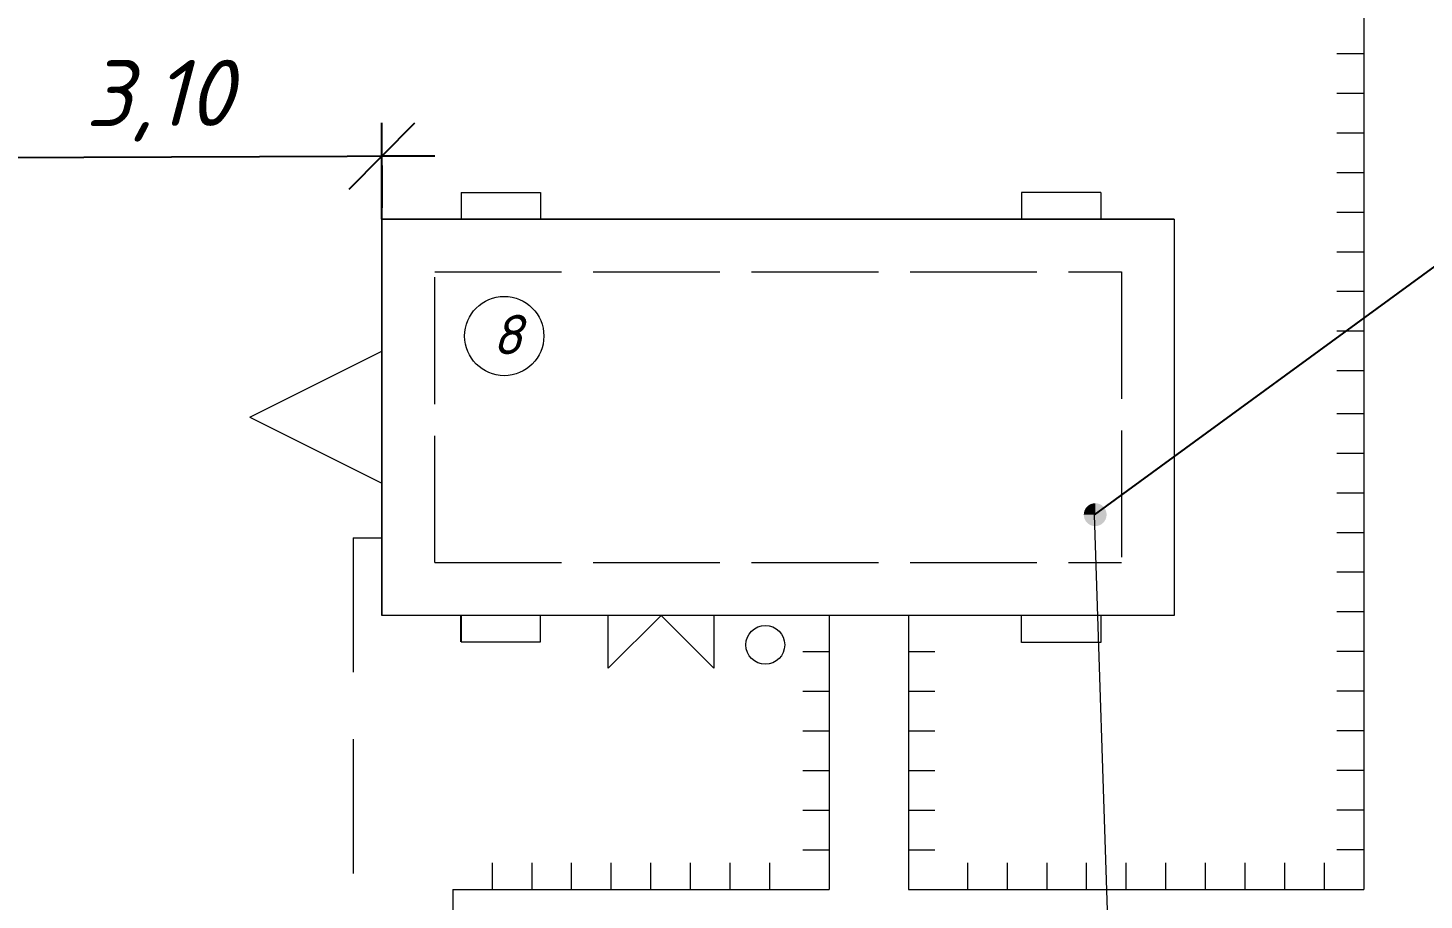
# Model space of a CAD drawing. Header units: millimetres. Extents: x 27137 to 30937, y -4667 to -569.
# Drawn here: x 28944.8 to 28997.7, y -2898.7 to -2865.7 of the extents above; entities that cross this region are included whole.
import ezdxf

# ---------------------------------------------------------------- set-up
doc = ezdxf.new("R2010")
doc.units = ezdxf.units.MM
doc.header["$LTSCALE"] = 0.4
doc.linetypes.add('ACAD_ISO02W100', pattern=[15, 12, -3])
doc.linetypes.add('штриховаяX2', pattern=[38.1, 25.4, -12.7])
doc.styles.add('Isocpeur', font='isocpeui.ttf', dxfattribs={"height": 2.5})
doc.styles.get("Standard").update_dxf_attribs({"font": 'isocpeui.ttf', "height": 2.5})
doc.dimstyles.new('06', dxfattribs={"dimtxt": 2.5, "dimasz": 2.5, "dimexe": 1.25, "dimexo": 0.625, "dimtad": 1, "dimdec": 0, "dimlfac": 200, "dimtxsty": 'Standard', "dimblk": 'OBLIQUE', "dimcen": 2.5, "dimdle": 2, "dimadec": 0, "dimazin": 0, "dimtfac": 1, "dimtdec": 0, "dimtmove": 0, "dimatfit": 3, "dimldrblk": 'OBLIQUE', "dimfxl": 1, "dimarcsym": 0})

# ---------------------------------------------------------------- blocks, each defined once
blk = doc.blocks.new('_Oblique')
at = {"color": 0, "linetype": 'ByBlock', "lineweight": -2}
blk.add_line((-0.5, -0.5), (0.5, 0.5), dxfattribs=at)
blk = doc.blocks.new('*D602')
at = {"color": 0, "lineweight": -2, "transparency": 16777216}
for p, q in [((28941.344, -2872.598), (28941.33, -2869.381)), ((28958.211, -2872.525), (28958.197, -2869.308)), ((28939.336, -2870.64), (28960.202, -2870.549))]:
    blk.add_line(p, q, dxfattribs=at)
at = {"layer": 'Defpoints', "color": 0, "transparency": 16777216}
for p in [(28958.202, -2870.558), (28941.347, -2873.223), (28958.214, -2873.15)]:
    blk.add_point(p, dxfattribs=at)
at = {"color": 0, "lineweight": -2, "transparency": 16777216, "xscale": 2.5, "yscale": 2.5, "zscale": 2.5}
for p, rotation in [((28941.336, -2870.631), 180.2483274446658), ((28958.202, -2870.558), 0.248327444665778)]:
    blk.add_blockref('_Oblique', p, dxfattribs=dict(at, rotation=rotation))
at = {"color": 0, "lineweight": 15, "transparency": 16777216, "insert": (28949.76, -2868.469), "char_height": 2.5, "attachment_point": 5, "rotation": 0.2483, "style": 'Isocpeur'}
blk.add_mtext('3,{\\fISOCPEUR|b0|i1|c204|p34;1}0', dxfattribs=at)

msp = doc.modelspace()

# ---------------------------------------------------------------- hatches: boundary and pattern name
at = {"lineweight": 15}
h = msp.add_hatch(color=256, dxfattribs=at)
h.dxf.hatch_style = 1
h.paths.add_polyline_path([(28984.7794, -2884.1352), (28985.212, -2884.1352), (28985.6445, -2884.1352, -1)])
h.paths.add_polyline_path([(28985.212, -2883.7027, -0.4142136), (28985.6445, -2884.1352), (28985.212, -2884.1352)])
h = msp.add_hatch(color=256, dxfattribs=at)
h.dxf.hatch_style = 1
h.paths.add_polyline_path([(28985.212, -2883.7027), (28985.212, -2884.1352), (28984.7794, -2884.1352, -0.4142136)])

# ---------------------------------------------------------------- linework, layer by layer
for p, q in [((28995.3882, -2862.0701), (28995.3882, -2898.3179)), ((28995.3588, -2866.694), (28994.3588, -2866.694)), ((28995.3588, -2866.694), (28994.3588, -2866.694)), ((28995.3588, -2866.694), (28994.3588, -2866.694)), ((28995.3588, -2866.694), (28994.3588, -2866.694)), ((28995.3588, -2866.694), (28994.3588, -2866.694)), ((28995.3588, -2866.694), (28994.3588, -2866.694)), ((28995.3588, -2866.694), (28994.3588, -2866.694)), ((28995.3588, -2866.694), (28994.3588, -2866.694)), ((28995.3588, -2866.694), (28994.3588, -2866.694)), ((28995.3588, -2866.694), (28994.3588, -2866.694)), ((28995.3588, -2866.694), (28994.3588, -2866.694)), ((28995.3588, -2866.694), (28994.3588, -2866.694)), ((28995.3588, -2866.694), (28994.3588, -2866.694)), ((28995.3588, -2866.694), (28994.3588, -2866.694)), ((28995.3588, -2866.694), (28994.3588, -2866.694)), ((28995.3588, -2866.694), (28994.3588, -2866.694)), ((28995.3588, -2866.694), (28994.3588, -2866.694)), ((28995.3588, -2868.194), (28994.3588, -2868.194)), ((28995.3588, -2868.194), (28994.3588, -2868.194)), ((28995.3588, -2868.194), (28994.3588, -2868.194)), ((28995.3588, -2868.194), (28994.3588, -2868.194)), ((28995.3588, -2868.194), (28994.3588, -2868.194)), ((28995.3588, -2868.194), (28994.3588, -2868.194)), ((28995.3588, -2868.194), (28994.3588, -2868.194)), ((28995.3588, -2868.194), (28994.3588, -2868.194)), ((28995.3588, -2868.194), (28994.3588, -2868.194)), ((28995.3588, -2868.194), (28994.3588, -2868.194)), ((28995.3588, -2868.194), (28994.3588, -2868.194)), ((28995.3588, -2869.694), (28994.3588, -2869.694)), ((28995.3588, -2869.694), (28994.3588, -2869.694)), ((28995.3588, -2869.694), (28994.3588, -2869.694)), ((28995.3588, -2869.694), (28994.3588, -2869.694)), ((28995.3588, -2869.694), (28994.3588, -2869.694)), ((28995.3588, -2869.694), (28994.3588, -2869.694)), ((28995.3588, -2869.694), (28994.3588, -2869.694)), ((28995.3588, -2869.694), (28994.3588, -2869.694)), ((28995.3588, -2869.694), (28994.3588, -2869.694)), ((28995.3588, -2869.694), (28994.3588, -2869.694)), ((28995.3588, -2869.694), (28994.3588, -2869.694)), ((28995.3588, -2869.694), (28994.3588, -2869.694)), ((28995.3588, -2869.694), (28994.3588, -2869.694)), ((28995.3588, -2871.194), (28994.3588, -2871.194)), ((28995.3588, -2871.194), (28994.3588, -2871.194)), ((28995.3588, -2871.194), (28994.3588, -2871.194)), ((28995.3588, -2871.194), (28994.3588, -2871.194)), ((28995.3588, -2871.194), (28994.3588, -2871.194)), ((28995.3588, -2871.194), (28994.3588, -2871.194)), ((28995.3588, -2871.194), (28994.3588, -2871.194)), ((28995.3588, -2871.194), (28994.3588, -2871.194)), ((28995.3588, -2871.194), (28994.3588, -2871.194)), ((28995.3588, -2871.194), (28994.3588, -2871.194)), ((28995.3588, -2871.194), (28994.3588, -2871.194)), ((28995.3588, -2871.194), (28994.3588, -2871.194)), ((28995.3588, -2871.194), (28994.3588, -2871.194)), ((28995.3588, -2871.194), (28994.3588, -2871.194)), ((28995.3588, -2871.194), (28994.3588, -2871.194)), ((28995.3588, -2871.194), (28994.3588, -2871.194)), ((28995.3588, -2871.194), (28994.3588, -2871.194)), ((28961.2023, -2871.9465), (28964.2023, -2871.9465)), ((28961.2023, -2871.9465), (28961.2023, -2872.9465)), ((28964.2023, -2871.9465), (28964.2023, -2872.9465)), ((28985.4258, -2871.9465), (28982.4258, -2871.9465)), ((28982.4258, -2871.9465), (28982.4258, -2872.9465)), ((28985.4258, -2871.9465), (28985.4258, -2872.9465)), ((28995.3588, -2872.694), (28994.3588, -2872.694)), ((28995.3588, -2872.694), (28994.3588, -2872.694)), ((28995.3588, -2872.694), (28994.3588, -2872.694)), ((28995.3588, -2872.694), (28994.3588, -2872.694)), ((28995.3588, -2872.694), (28994.3588, -2872.694)), ((28995.3588, -2872.694), (28994.3588, -2872.694)), ((28995.3588, -2872.694), (28994.3588, -2872.694)), ((28995.3588, -2872.694), (28994.3588, -2872.694)), ((28995.3588, -2872.694), (28994.3588, -2872.694)), ((28995.3588, -2872.694), (28994.3588, -2872.694)), ((28995.3588, -2872.694), (28994.3588, -2872.694)), ((28995.3588, -2872.694), (28994.3588, -2872.694)), ((28995.3588, -2872.694), (28994.3588, -2872.694)), ((28995.3588, -2872.694), (28994.3588, -2872.694)), ((28995.3588, -2872.694), (28994.3588, -2872.694)), ((28995.3588, -2872.694), (28994.3588, -2872.694)), ((28995.3588, -2872.694), (28994.3588, -2872.694)), ((28995.3588, -2872.694), (28994.3588, -2872.694)), ((28995.3588, -2872.694), (28994.3588, -2872.694)), ((28995.3588, -2872.694), (28994.3588, -2872.694)), ((28995.3588, -2872.694), (28994.3588, -2872.694)), ((28995.3588, -2872.694), (28994.3588, -2872.694)), ((28995.3588, -2872.694), (28994.3588, -2872.694)), ((28995.3588, -2872.694), (28994.3588, -2872.694)), ((28958.2023, -2887.9465), (28958.2023, -2872.9465)), ((28988.2023, -2872.9465), (28958.2023, -2872.9465)), ((28958.2023, -2872.9465), (28958.2023, -2887.9465)), ((28958.2023, -2872.9465), (28988.2023, -2872.9465)), ((28958.2023, -2887.9465), (28958.2023, -2872.9465)), ((28988.2023, -2872.9465), (28988.2023, -2887.9465)), ((28995.3588, -2874.194), (28994.3588, -2874.194)), ((28995.3588, -2874.194), (28994.3588, -2874.194)), ((28995.3588, -2874.194), (28994.3588, -2874.194)), ((28995.3588, -2874.194), (28994.3588, -2874.194)), ((28995.3588, -2874.194), (28994.3588, -2874.194)), ((28995.3588, -2874.194), (28994.3588, -2874.194)), ((28995.3588, -2874.194), (28994.3588, -2874.194)), ((28995.3588, -2874.194), (28994.3588, -2874.194)), ((28995.3588, -2874.194), (28994.3588, -2874.194)), ((28995.3588, -2874.194), (28994.3588, -2874.194)), ((28995.3588, -2874.194), (28994.3588, -2874.194)), ((28995.3588, -2874.194), (28994.3588, -2874.194)), ((28995.3588, -2874.194), (28994.3588, -2874.194)), ((28995.3588, -2874.194), (28994.3588, -2874.194)), ((28995.3588, -2874.194), (28994.3588, -2874.194)), ((28995.3588, -2874.194), (28994.3588, -2874.194)), ((28995.3588, -2874.194), (28994.3588, -2874.194)), ((28995.3588, -2875.694), (28994.3588, -2875.694)), ((28995.3588, -2875.694), (28994.3588, -2875.694)), ((28995.3588, -2875.694), (28994.3588, -2875.694)), ((28995.3588, -2875.694), (28994.3588, -2875.694)), ((28995.3588, -2875.694), (28994.3588, -2875.694)), ((28995.3588, -2875.694), (28994.3588, -2875.694)), ((28995.3588, -2875.694), (28994.3588, -2875.694)), ((28995.3588, -2875.694), (28994.3588, -2875.694)), ((28995.3588, -2875.694), (28994.3588, -2875.694)), ((28995.3588, -2875.694), (28994.3588, -2875.694)), ((28995.3588, -2875.694), (28994.3588, -2875.694)), ((28995.3588, -2877.194), (28994.3588, -2877.194)), ((28995.3588, -2877.194), (28994.3588, -2877.194)), ((28995.3588, -2877.194), (28994.3588, -2877.194)), ((28995.3588, -2877.194), (28994.3588, -2877.194)), ((28995.3588, -2877.194), (28994.3588, -2877.194)), ((28995.3588, -2877.194), (28994.3588, -2877.194)), ((28995.3588, -2877.194), (28994.3588, -2877.194)), ((28995.3588, -2877.194), (28994.3588, -2877.194)), ((28995.3588, -2877.194), (28994.3588, -2877.194)), ((28995.3588, -2877.194), (28994.3588, -2877.194)), ((28995.3588, -2877.194), (28994.3588, -2877.194)), ((28995.3588, -2877.194), (28994.3588, -2877.194)), ((28995.3588, -2877.194), (28994.3588, -2877.194)), ((28995.3588, -2877.194), (28994.3588, -2877.194)), ((28995.3588, -2877.194), (28994.3588, -2877.194)), ((28995.3588, -2877.194), (28994.3588, -2877.194)), ((28995.3588, -2877.194), (28994.3588, -2877.194)), ((28995.3588, -2877.194), (28994.3588, -2877.194)), ((28995.3588, -2877.194), (28994.3588, -2877.194)), ((28995.3588, -2877.194), (28994.3588, -2877.194)), ((28995.3588, -2877.194), (28994.3588, -2877.194)), ((28953.2023, -2880.4465), (28958.2023, -2877.9465)), ((28995.3588, -2878.694), (28994.3588, -2878.694)), ((28995.3588, -2878.694), (28994.3588, -2878.694)), ((28995.3588, -2878.694), (28994.3588, -2878.694)), ((28995.3588, -2878.694), (28994.3588, -2878.694)), ((28995.3588, -2878.694), (28994.3588, -2878.694)), ((28995.3588, -2878.694), (28994.3588, -2878.694)), ((28995.3588, -2878.694), (28994.3588, -2878.694)), ((28995.3588, -2878.694), (28994.3588, -2878.694)), ((28995.3588, -2878.694), (28994.3588, -2878.694)), ((28995.3588, -2878.694), (28994.3588, -2878.694)), ((28995.3588, -2878.694), (28994.3588, -2878.694)), ((28995.3588, -2878.694), (28994.3588, -2878.694)), ((28995.3588, -2878.694), (28994.3588, -2878.694)), ((28995.3588, -2878.694), (28994.3588, -2878.694)), ((28995.3588, -2878.694), (28994.3588, -2878.694)), ((28995.3588, -2878.694), (28994.3588, -2878.694)), ((28995.3588, -2878.694), (28994.3588, -2878.694)), ((28995.3588, -2878.694), (28994.3588, -2878.694)), ((28995.3588, -2878.694), (28994.3588, -2878.694)), ((28995.3588, -2878.694), (28994.3588, -2878.694)), ((28995.3588, -2878.694), (28994.3588, -2878.694)), ((28995.3588, -2878.694), (28994.3588, -2878.694)), ((28995.3588, -2878.694), (28994.3588, -2878.694)), ((28995.3588, -2878.694), (28994.3588, -2878.694)), ((28995.3588, -2878.694), (28994.3588, -2878.694)), ((28995.3588, -2878.694), (28994.3588, -2878.694)), ((28995.3588, -2878.694), (28994.3588, -2878.694)), ((28995.3588, -2878.694), (28994.3588, -2878.694)), ((28995.3588, -2878.694), (28994.3588, -2878.694)), ((28995.3588, -2878.694), (28994.3588, -2878.694)), ((28995.3588, -2878.694), (28994.3588, -2878.694)), ((28995.3588, -2878.694), (28994.3588, -2878.694)), ((28995.3588, -2878.694), (28994.3588, -2878.694)), ((28995.3588, -2878.694), (28994.3588, -2878.694)), ((28995.3588, -2878.694), (28994.3588, -2878.694)), ((28995.3588, -2878.694), (28994.3588, -2878.694)), ((28995.3588, -2878.694), (28994.3588, -2878.694)), ((28995.3588, -2878.694), (28994.3588, -2878.694)), ((28995.3588, -2878.694), (28994.3588, -2878.694)), ((28995.3588, -2878.694), (28994.3588, -2878.694)), ((28995.3588, -2878.694), (28994.3588, -2878.694)), ((28995.3588, -2878.694), (28994.3588, -2878.694)), ((28995.3588, -2878.694), (28994.3588, -2878.694)), ((28995.3588, -2878.694), (28994.3588, -2878.694)), ((28995.3588, -2878.694), (28994.3588, -2878.694)), ((28995.3588, -2878.694), (28994.3588, -2878.694)), ((28995.3588, -2878.694), (28994.3588, -2878.694)), ((28995.3588, -2878.694), (28994.3588, -2878.694)), ((28995.3588, -2878.694), (28994.3588, -2878.694)), ((28995.3588, -2878.694), (28994.3588, -2878.694)), ((28995.3588, -2878.694), (28994.3588, -2878.694)), ((28995.3588, -2878.694), (28994.3588, -2878.694)), ((28995.3588, -2878.694), (28994.3588, -2878.694)), ((28995.3588, -2878.694), (28994.3588, -2878.694)), ((28995.3588, -2878.694), (28994.3588, -2878.694)), ((28995.3588, -2878.694), (28994.3588, -2878.694)), ((28995.3588, -2878.694), (28994.3588, -2878.694)), ((28995.3588, -2878.694), (28994.3588, -2878.694)), ((28995.3588, -2878.694), (28994.3588, -2878.694)), ((28995.3588, -2878.694), (28994.3588, -2878.694)), ((28995.3588, -2878.694), (28994.3588, -2878.694)), ((28995.3588, -2878.694), (28994.3588, -2878.694)), ((28995.3588, -2878.694), (28994.3588, -2878.694)), ((28995.3588, -2878.694), (28994.3588, -2878.694)), ((28995.3588, -2878.694), (28994.3588, -2878.694)), ((28995.3588, -2878.694), (28994.3588, -2878.694)), ((28995.3588, -2878.694), (28994.3588, -2878.694)), ((28953.2023, -2880.4465), (28958.2023, -2882.9465)), ((28995.3588, -2880.3179), (28994.3588, -2880.3179)), ((28995.3588, -2880.3179), (28994.3588, -2880.3179)), ((28995.3588, -2880.3179), (28994.3588, -2880.3179)), ((28995.3588, -2880.3179), (28994.3588, -2880.3179)), ((28995.3588, -2880.3179), (28994.3588, -2880.3179)), ((28995.3588, -2880.3179), (28994.3588, -2880.3179)), ((28995.3588, -2880.3179), (28994.3588, -2880.3179)), ((28995.3588, -2880.3179), (28994.3588, -2880.3179)), ((28995.3588, -2880.3179), (28994.3588, -2880.3179)), ((28995.3588, -2880.3179), (28994.3588, -2880.3179)), ((28995.3588, -2880.3179), (28994.3588, -2880.3179)), ((28995.3588, -2880.3179), (28994.3588, -2880.3179)), ((28995.3588, -2880.3179), (28994.3588, -2880.3179)), ((28995.3588, -2880.3179), (28994.3588, -2880.3179)), ((28995.3588, -2880.3179), (28994.3588, -2880.3179)), ((28995.3588, -2880.3179), (28994.3588, -2880.3179)), ((28995.3588, -2880.3179), (28994.3588, -2880.3179)), ((28995.3588, -2880.3179), (28994.3588, -2880.3179)), ((28995.3588, -2880.3179), (28994.3588, -2880.3179)), ((28995.3588, -2880.3179), (28994.3588, -2880.3179)), ((28995.3588, -2880.3179), (28994.3588, -2880.3179)), ((28995.3588, -2880.3179), (28994.3588, -2880.3179)), ((28995.3588, -2880.3179), (28994.3588, -2880.3179)), ((28995.3588, -2880.3179), (28994.3588, -2880.3179)), ((28995.3588, -2880.3179), (28994.3588, -2880.3179)), ((28995.3588, -2881.8179), (28994.3588, -2881.8179)), ((28995.3588, -2881.8179), (28994.3588, -2881.8179)), ((28995.3588, -2881.8179), (28994.3588, -2881.8179)), ((28995.3588, -2881.8179), (28994.3588, -2881.8179)), ((28995.3588, -2881.8179), (28994.3588, -2881.8179)), ((28995.3588, -2881.8179), (28994.3588, -2881.8179)), ((28995.3588, -2881.8179), (28994.3588, -2881.8179)), ((28995.3588, -2881.8179), (28994.3588, -2881.8179)), ((28995.3588, -2881.8179), (28994.3588, -2881.8179)), ((28995.3588, -2881.8179), (28994.3588, -2881.8179)), ((28995.3588, -2881.8179), (28994.3588, -2881.8179)), ((28995.3588, -2881.8179), (28994.3588, -2881.8179)), ((28995.3588, -2881.8179), (28994.3588, -2881.8179)), ((28995.3588, -2881.8179), (28994.3588, -2881.8179)), ((28995.3588, -2881.8179), (28994.3588, -2881.8179)), ((28995.3588, -2881.8179), (28994.3588, -2881.8179)), ((28995.3588, -2881.8179), (28994.3588, -2881.8179)), ((28995.3588, -2883.3179), (28994.3588, -2883.3179)), ((28995.3588, -2883.3179), (28994.3588, -2883.3179)), ((28995.3588, -2883.3179), (28994.3588, -2883.3179)), ((28995.3588, -2883.3179), (28994.3588, -2883.3179)), ((28995.3588, -2883.3179), (28994.3588, -2883.3179)), ((28995.3588, -2883.3179), (28994.3588, -2883.3179)), ((28995.3588, -2883.3179), (28994.3588, -2883.3179)), ((28995.3588, -2883.3179), (28994.3588, -2883.3179)), ((28995.3588, -2883.3179), (28994.3588, -2883.3179)), ((28995.3588, -2883.3179), (28994.3588, -2883.3179)), ((28995.3588, -2883.3179), (28994.3588, -2883.3179)), ((28995.3588, -2884.8179), (28994.3588, -2884.8179)), ((28995.3588, -2884.8179), (28994.3588, -2884.8179)), ((28995.3588, -2884.8179), (28994.3588, -2884.8179)), ((28995.3588, -2884.8179), (28994.3588, -2884.8179)), ((28995.3588, -2884.8179), (28994.3588, -2884.8179)), ((28995.3588, -2884.8179), (28994.3588, -2884.8179)), ((28995.3588, -2884.8179), (28994.3588, -2884.8179)), ((28995.3588, -2884.8179), (28994.3588, -2884.8179)), ((28995.3588, -2884.8179), (28994.3588, -2884.8179)), ((28995.3588, -2884.8179), (28994.3588, -2884.8179)), ((28995.3588, -2884.8179), (28994.3588, -2884.8179)), ((28995.3588, -2884.8179), (28994.3588, -2884.8179)), ((28995.3588, -2884.8179), (28994.3588, -2884.8179)), ((28995.3588, -2886.3179), (28994.3588, -2886.3179)), ((28995.3588, -2886.3179), (28994.3588, -2886.3179)), ((28995.3588, -2886.3179), (28994.3588, -2886.3179)), ((28995.3588, -2886.3179), (28994.3588, -2886.3179)), ((28995.3588, -2886.3179), (28994.3588, -2886.3179)), ((28995.3588, -2886.3179), (28994.3588, -2886.3179)), ((28995.3588, -2886.3179), (28994.3588, -2886.3179)), ((28995.3588, -2886.3179), (28994.3588, -2886.3179)), ((28995.3588, -2886.3179), (28994.3588, -2886.3179)), ((28995.3588, -2886.3179), (28994.3588, -2886.3179)), ((28995.3588, -2886.3179), (28994.3588, -2886.3179)), ((28995.3588, -2886.3179), (28994.3588, -2886.3179)), ((28995.3588, -2886.3179), (28994.3588, -2886.3179)), ((28995.3588, -2886.3179), (28994.3588, -2886.3179)), ((28995.3588, -2886.3179), (28994.3588, -2886.3179)), ((28995.3588, -2886.3179), (28994.3588, -2886.3179)), ((28995.3588, -2886.3179), (28994.3588, -2886.3179)), ((28988.2023, -2887.9465), (28958.2023, -2887.9465)), ((28964.2023, -2888.9465), (28964.2023, -2887.9465)), ((28966.7765, -2889.9465), (28966.7765, -2887.9465)), ((28966.7765, -2889.9465), (28968.7765, -2887.9465)), ((28968.7765, -2887.9465), (28970.7765, -2889.9465)), ((28970.7765, -2887.9465), (28970.7765, -2889.9465)), ((28975.1382, -2887.9465), (28975.1382, -2898.3179)), ((28975.1382, -2887.9465), (28975.1382, -2898.3179)), ((28978.1382, -2887.9465), (28978.1382, -2898.3179)), ((28985.4258, -2887.9726), (28985.4258, -2888.9726)), ((28995.3588, -2887.8179), (28994.3588, -2887.8179)), ((28995.3588, -2887.8179), (28994.3588, -2887.8179)), ((28995.3588, -2887.8179), (28994.3588, -2887.8179)), ((28995.3588, -2887.8179), (28994.3588, -2887.8179)), ((28995.3588, -2887.8179), (28994.3588, -2887.8179)), ((28995.3588, -2887.8179), (28994.3588, -2887.8179)), ((28995.3588, -2887.8179), (28994.3588, -2887.8179)), ((28995.3588, -2887.8179), (28994.3588, -2887.8179)), ((28995.3588, -2887.8179), (28994.3588, -2887.8179)), ((28995.3588, -2887.8179), (28994.3588, -2887.8179)), ((28995.3588, -2887.8179), (28994.3588, -2887.8179)), ((28995.3588, -2887.8179), (28994.3588, -2887.8179)), ((28995.3588, -2887.8179), (28994.3588, -2887.8179)), ((28995.3588, -2887.8179), (28994.3588, -2887.8179)), ((28995.3588, -2887.8179), (28994.3588, -2887.8179)), ((28995.3588, -2887.8179), (28994.3588, -2887.8179)), ((28995.3588, -2887.8179), (28994.3588, -2887.8179)), ((28995.3588, -2887.8179), (28994.3588, -2887.8179)), ((28995.3588, -2887.8179), (28994.3588, -2887.8179)), ((28995.3588, -2887.8179), (28994.3588, -2887.8179)), ((28995.3588, -2887.8179), (28994.3588, -2887.8179)), ((28995.3588, -2887.8179), (28994.3588, -2887.8179)), ((28995.3588, -2887.8179), (28994.3588, -2887.8179)), ((28995.3588, -2887.8179), (28994.3588, -2887.8179)), ((28961.2023, -2888.9465), (28964.2023, -2888.9465)), ((28985.4258, -2888.9726), (28982.4258, -2888.9726)), ((28974.1382, -2889.3179), (28975.1382, -2889.3179)), ((28974.1382, -2889.3179), (28975.1382, -2889.3179)), ((28978.1382, -2889.3179), (28979.1382, -2889.3179)), ((28978.1382, -2889.3179), (28979.1382, -2889.3179)), ((28995.3588, -2889.3179), (28994.3588, -2889.3179)), ((28995.3588, -2889.3179), (28994.3588, -2889.3179)), ((28995.3588, -2889.3179), (28994.3588, -2889.3179)), ((28995.3588, -2889.3179), (28994.3588, -2889.3179)), ((28995.3588, -2889.3179), (28994.3588, -2889.3179)), ((28995.3588, -2889.3179), (28994.3588, -2889.3179)), ((28995.3588, -2889.3179), (28994.3588, -2889.3179)), ((28995.3588, -2889.3179), (28994.3588, -2889.3179)), ((28995.3588, -2889.3179), (28994.3588, -2889.3179)), ((28995.3588, -2889.3179), (28994.3588, -2889.3179)), ((28995.3588, -2889.3179), (28994.3588, -2889.3179)), ((28995.3588, -2889.3179), (28994.3588, -2889.3179)), ((28995.3588, -2889.3179), (28994.3588, -2889.3179)), ((28995.3588, -2889.3179), (28994.3588, -2889.3179)), ((28995.3588, -2889.3179), (28994.3588, -2889.3179)), ((28995.3588, -2889.3179), (28994.3588, -2889.3179)), ((28995.3588, -2889.3179), (28994.3588, -2889.3179)), ((28974.1382, -2890.8179), (28975.1382, -2890.8179)), ((28974.1382, -2890.8179), (28975.1382, -2890.8179)), ((28978.1382, -2890.8179), (28979.1382, -2890.8179)), ((28978.1382, -2890.8179), (28979.1382, -2890.8179)), ((28995.3588, -2890.8179), (28994.3588, -2890.8179)), ((28995.3588, -2890.8179), (28994.3588, -2890.8179)), ((28995.3588, -2890.8179), (28994.3588, -2890.8179)), ((28995.3588, -2890.8179), (28994.3588, -2890.8179)), ((28995.3588, -2890.8179), (28994.3588, -2890.8179)), ((28995.3588, -2890.8179), (28994.3588, -2890.8179)), ((28995.3588, -2890.8179), (28994.3588, -2890.8179)), ((28995.3588, -2890.8179), (28994.3588, -2890.8179)), ((28995.3588, -2890.8179), (28994.3588, -2890.8179)), ((28995.3588, -2890.8179), (28994.3588, -2890.8179)), ((28995.3588, -2890.8179), (28994.3588, -2890.8179)), ((28974.1382, -2892.3179), (28975.1382, -2892.3179)), ((28974.1382, -2892.3179), (28975.1382, -2892.3179)), ((28974.1382, -2892.3179), (28975.1382, -2892.3179)), ((28978.1382, -2892.3179), (28979.1382, -2892.3179)), ((28978.1382, -2892.3179), (28979.1382, -2892.3179)), ((28978.1382, -2892.3179), (28979.1382, -2892.3179)), ((28995.3588, -2892.3179), (28994.3588, -2892.3179)), ((28995.3588, -2892.3179), (28994.3588, -2892.3179)), ((28995.3588, -2892.3179), (28994.3588, -2892.3179)), ((28995.3588, -2892.3179), (28994.3588, -2892.3179)), ((28995.3588, -2892.3179), (28994.3588, -2892.3179)), ((28995.3588, -2892.3179), (28994.3588, -2892.3179)), ((28995.3588, -2892.3179), (28994.3588, -2892.3179)), ((28995.3588, -2892.3179), (28994.3588, -2892.3179)), ((28995.3588, -2892.3179), (28994.3588, -2892.3179)), ((28995.3588, -2892.3179), (28994.3588, -2892.3179)), ((28995.3588, -2892.3179), (28994.3588, -2892.3179)), ((28995.3588, -2892.3179), (28994.3588, -2892.3179)), ((28995.3588, -2892.3179), (28994.3588, -2892.3179)), ((28995.3588, -2892.3179), (28994.3588, -2892.3179)), ((28995.3588, -2892.3179), (28994.3588, -2892.3179)), ((28995.3588, -2892.3179), (28994.3588, -2892.3179)), ((28995.3588, -2892.3179), (28994.3588, -2892.3179)), ((28995.3588, -2892.3179), (28994.3588, -2892.3179)), ((28995.3588, -2892.3179), (28994.3588, -2892.3179)), ((28995.3588, -2892.3179), (28994.3588, -2892.3179)), ((28995.3588, -2892.3179), (28994.3588, -2892.3179)), ((28995.3588, -2892.3179), (28994.3588, -2892.3179)), ((28995.3588, -2892.3179), (28994.3588, -2892.3179)), ((28995.3588, -2892.3179), (28994.3588, -2892.3179)), ((28995.3588, -2892.3179), (28994.3588, -2892.3179)), ((28995.3588, -2892.3179), (28994.3588, -2892.3179)), ((28995.3588, -2892.3179), (28994.3588, -2892.3179)), ((28995.3588, -2892.3179), (28994.3588, -2892.3179)), ((28995.3588, -2892.3179), (28994.3588, -2892.3179)), ((28995.3588, -2892.3179), (28994.3588, -2892.3179)), ((28995.3588, -2892.3179), (28994.3588, -2892.3179)), ((28995.3588, -2892.3179), (28994.3588, -2892.3179)), ((28995.3588, -2892.3179), (28994.3588, -2892.3179)), ((28995.3588, -2892.3179), (28994.3588, -2892.3179)), ((28995.3588, -2892.3179), (28994.3588, -2892.3179)), ((28995.3588, -2892.3179), (28994.3588, -2892.3179)), ((28995.3588, -2892.3179), (28994.3588, -2892.3179)), ((28995.3588, -2892.3179), (28994.3588, -2892.3179)), ((28974.1382, -2893.8179), (28975.1382, -2893.8179)), ((28974.1382, -2893.8179), (28975.1382, -2893.8179)), ((28978.1382, -2893.8179), (28979.1382, -2893.8179)), ((28978.1382, -2893.8179), (28979.1382, -2893.8179)), ((28995.3588, -2893.8179), (28994.3588, -2893.8179)), ((28995.3588, -2893.8179), (28994.3588, -2893.8179)), ((28995.3588, -2893.8179), (28994.3588, -2893.8179)), ((28995.3588, -2893.8179), (28994.3588, -2893.8179)), ((28995.3588, -2893.8179), (28994.3588, -2893.8179)), ((28995.3588, -2893.8179), (28994.3588, -2893.8179)), ((28995.3588, -2893.8179), (28994.3588, -2893.8179)), ((28995.3588, -2893.8179), (28994.3588, -2893.8179)), ((28995.3588, -2893.8179), (28994.3588, -2893.8179)), ((28995.3588, -2893.8179), (28994.3588, -2893.8179)), ((28974.1382, -2895.3179), (28975.1382, -2895.3179)), ((28974.1382, -2895.3179), (28975.1382, -2895.3179)), ((28974.1382, -2895.3179), (28975.1382, -2895.3179)), ((28978.1382, -2895.3179), (28979.1382, -2895.3179)), ((28978.1382, -2895.3179), (28979.1382, -2895.3179)), ((28978.1382, -2895.3179), (28979.1382, -2895.3179)), ((28995.3588, -2895.3179), (28994.3588, -2895.3179)), ((28995.3588, -2895.3179), (28994.3588, -2895.3179)), ((28995.3588, -2895.3179), (28994.3588, -2895.3179)), ((28995.3588, -2895.3179), (28994.3588, -2895.3179)), ((28995.3588, -2895.3179), (28994.3588, -2895.3179)), ((28995.3588, -2895.3179), (28994.3588, -2895.3179)), ((28995.3588, -2895.3179), (28994.3588, -2895.3179)), ((28995.3588, -2895.3179), (28994.3588, -2895.3179)), ((28995.3588, -2895.3179), (28994.3588, -2895.3179)), ((28995.3588, -2895.3179), (28994.3588, -2895.3179)), ((28995.3588, -2895.3179), (28994.3588, -2895.3179)), ((28995.3588, -2895.3179), (28994.3588, -2895.3179)), ((28995.3588, -2895.3179), (28994.3588, -2895.3179)), ((28995.3588, -2895.3179), (28994.3588, -2895.3179)), ((28995.3588, -2895.3179), (28994.3588, -2895.3179)), ((28995.3588, -2895.3179), (28994.3588, -2895.3179)), ((28995.3588, -2895.3179), (28994.3588, -2895.3179)), ((28995.3588, -2895.3179), (28994.3588, -2895.3179)), ((28995.3588, -2895.3179), (28994.3588, -2895.3179)), ((28995.3588, -2895.3179), (28994.3588, -2895.3179)), ((28995.3588, -2895.3179), (28994.3588, -2895.3179)), ((28995.3588, -2895.3179), (28994.3588, -2895.3179)), ((28995.3588, -2895.3179), (28994.3588, -2895.3179)), ((28995.3588, -2895.3179), (28994.3588, -2895.3179)), ((28995.3588, -2895.3179), (28994.3588, -2895.3179)), ((28995.3588, -2895.3179), (28994.3588, -2895.3179)), ((28995.3588, -2895.3179), (28994.3588, -2895.3179)), ((28995.3588, -2895.3179), (28994.3588, -2895.3179)), ((28995.3588, -2895.3179), (28994.3588, -2895.3179)), ((28995.3588, -2895.3179), (28994.3588, -2895.3179)), ((28995.3588, -2895.3179), (28994.3588, -2895.3179)), ((28995.3588, -2895.3179), (28994.3588, -2895.3179)), ((28995.3588, -2895.3179), (28994.3588, -2895.3179)), ((28995.3588, -2895.3179), (28994.3588, -2895.3179)), ((28995.3588, -2895.3179), (28994.3588, -2895.3179)), ((28995.3588, -2895.3179), (28994.3588, -2895.3179)), ((28995.3588, -2895.3179), (28994.3588, -2895.3179)), ((28995.3588, -2895.3179), (28994.3588, -2895.3179)), ((28974.1382, -2896.8179), (28975.1382, -2896.8179)), ((28974.1382, -2896.8179), (28975.1382, -2896.8179)), ((28978.1382, -2896.8179), (28979.1382, -2896.8179)), ((28978.1382, -2896.8179), (28979.1382, -2896.8179)), ((28995.3588, -2896.8179), (28994.3588, -2896.8179)), ((28995.3588, -2896.8179), (28994.3588, -2896.8179)), ((28995.3588, -2896.8179), (28994.3588, -2896.8179)), ((28995.3588, -2896.8179), (28994.3588, -2896.8179)), ((28995.3588, -2896.8179), (28994.3588, -2896.8179)), ((28995.3588, -2896.8179), (28994.3588, -2896.8179)), ((28995.3588, -2896.8179), (28994.3588, -2896.8179)), ((28995.3588, -2896.8179), (28994.3588, -2896.8179)), ((28995.3588, -2896.8179), (28994.3588, -2896.8179)), ((28995.3588, -2896.8179), (28994.3588, -2896.8179)), ((28995.3588, -2896.8179), (28994.3588, -2896.8179)), ((28962.3882, -2898.3179), (28962.3882, -2897.3179)), ((28962.3882, -2898.3179), (28962.3882, -2897.3179)), ((28963.8882, -2898.3179), (28963.8882, -2897.3179)), ((28963.8882, -2898.3179), (28963.8882, -2897.3179)), ((28965.3882, -2898.3179), (28965.3882, -2897.3179)), ((28965.3882, -2898.3179), (28965.3882, -2897.3179)), ((28965.3882, -2898.3179), (28965.3882, -2897.3179)), ((28965.3882, -2898.3179), (28965.3882, -2897.3179)), ((28966.8882, -2898.3179), (28966.8882, -2897.3179)), ((28966.8882, -2898.3179), (28966.8882, -2897.3179)), ((28968.3882, -2898.3179), (28968.3882, -2897.3179)), ((28968.3882, -2898.3179), (28968.3882, -2897.3179)), ((28969.8882, -2898.3179), (28969.8882, -2897.3179)), ((28969.8882, -2898.3179), (28969.8882, -2897.3179)), ((28971.3882, -2898.3179), (28971.3882, -2897.3179)), ((28971.3882, -2898.3179), (28971.3882, -2897.3179)), ((28972.8882, -2898.3179), (28972.8882, -2897.3179)), ((28980.3882, -2898.3179), (28980.3882, -2897.3179)), ((28980.3882, -2898.3179), (28980.3882, -2897.3179)), ((28981.8882, -2898.3179), (28981.8882, -2897.3179)), ((28981.8882, -2898.3179), (28981.8882, -2897.3179)), ((28983.3882, -2898.3179), (28983.3882, -2897.3179)), ((28983.3882, -2898.3179), (28983.3882, -2897.3179)), ((28984.8882, -2898.3179), (28984.8882, -2897.3179)), ((28984.8882, -2898.3179), (28984.8882, -2897.3179)), ((28986.3882, -2898.3179), (28986.3882, -2897.3179)), ((28986.3882, -2898.3179), (28986.3882, -2897.3179)), ((28986.3882, -2898.3179), (28986.3882, -2897.3179)), ((28986.3882, -2898.3179), (28986.3882, -2897.3179)), ((28987.8882, -2898.3179), (28987.8882, -2897.3179)), ((28987.8882, -2898.3179), (28987.8882, -2897.3179)), ((28989.3882, -2898.3179), (28989.3882, -2897.3179)), ((28989.3882, -2898.3179), (28989.3882, -2897.3179)), ((28990.8882, -2898.3179), (28990.8882, -2897.3179)), ((28990.8882, -2898.3179), (28990.8882, -2897.3179)), ((28992.3882, -2898.3179), (28992.3882, -2897.3179)), ((28992.3882, -2898.3179), (28992.3882, -2897.3179)), ((28993.8882, -2898.3179), (28993.8882, -2897.3179)), ((28993.8882, -2898.3179), (28993.8882, -2897.3179)), ((28960.8882, -2898.3179), (28960.8882, -2939.1305)), ((28960.8882, -2898.3179), (28975.1382, -2898.3179)), ((28978.1382, -2898.3179), (28995.3882, -2898.3179))]:
    msp.add_line(p, q, dxfattribs=at)
at = {"ltscale": 0.5}
for p, q in [((28985.1868, -2884.1423), (29007.0269, -2868.1987)), ((28958.2023, -2872.9465), (28958.2023, -2870.5577)), ((28958.2023, -2870.5577), (28960.2023, -2870.5577)), ((28961.2023, -2888.9465), (28961.2023, -2887.9465))]:
    msp.add_line(p, q, dxfattribs=at)
at = {"linetype": 'ACAD_ISO02W100', "lineweight": 15}
for p, q in [((28960.2023, -2885.9465), (28960.2023, -2874.9465)), ((28960.2023, -2874.9465), (28986.2023, -2874.9465)), ((28986.2023, -2874.9465), (28986.2023, -2885.9465)), ((28960.2023, -2885.9465), (28986.2023, -2885.9465))]:
    msp.add_line(p, q, dxfattribs=at)
at = {"lineweight": 15, "ltscale": 0.5}
for p, q in [((28986.0099, -2909.2773), (28985.1868, -2884.1423)), ((28957.1188, -2885.0139), (28958.1599, -2885.0139)), ((28982.4258, -2888.9726), (28982.4258, -2887.9726))]:
    msp.add_line(p, q, dxfattribs=at)
at = {"linetype": 'штриховаяX2', "lineweight": 15, "ltscale": 0.5}
msp.add_line((28957.1188, -2885.0139), (28957.1188, -2899.9485), dxfattribs=at)
at = {"lineweight": 15}
for centre, radius in [((28962.8345, -2877.3743), 1.5), ((28972.7199, -2889.0631), 0.7344)]:
    msp.add_circle(centre, radius, dxfattribs=at)

# ---------------------------------------------------------------- texts
at = {"lineweight": 15, "insert": (28963.5172, -2876.5704), "char_height": 1.5, "attachment_point": 3, "rotation": 359.83839, "style": 'Isocpeur'}
msp.add_mtext_dynamic_manual_height_columns('8', width=1.525272, gutter_width=12.5, heights=[0], dxfattribs=at)

# ---------------------------------------------------------------- dimensions: what is measured, and where the dimension line sits
at = {"lineweight": 15}
dim = msp.add_aligned_dim(p1=(28941.347, -2873.2229), p2=(28958.2135, -2873.1498), distance=2.5921, text='3,{\\fISOCPEUR|b0|i1|c204|p34;1}0', dimstyle='06', override={"dimtxsty": 'Isocpeur'}, dxfattribs=at)
dim.commit()
dim.dimension.update_dxf_attribs({"geometry": '*D602', "text_midpoint": (28949.7598, -2868.4693)})

doc.saveas('drawing.dxf')
